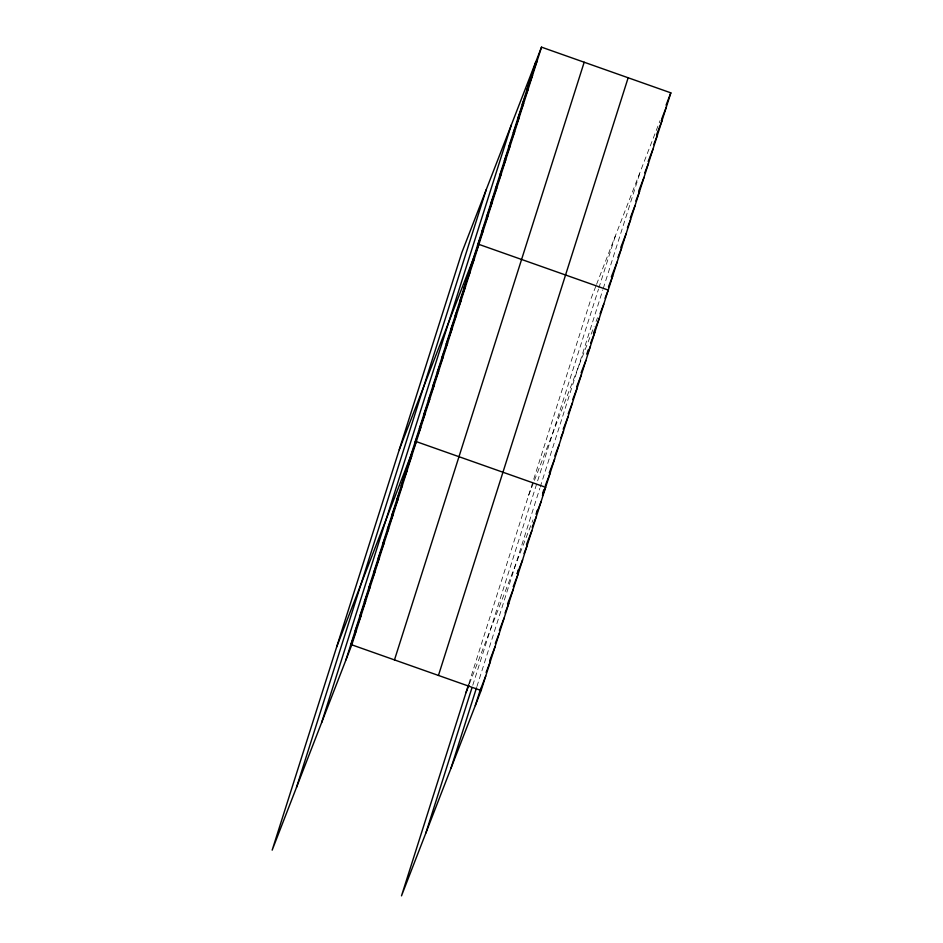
<?xml version="1.0" encoding="UTF-8"?>
<svg xmlns="http://www.w3.org/2000/svg" width="943" height="943" viewBox="0 0 943 943"><rect width="100%" height="100%" fill="white"/><g stroke="black" fill="none" stroke-linecap="round" stroke-linejoin="round"><path stroke-width="0.71" stroke-dasharray="4.71 3.54" d="M468.836 683.675L591.202 298.177L596.07 285.611M472.761 685.266L598.487 289.171M598.888 287.886L615.555 235.385M476.91 686.551L539.832 488.309M540.233 487.036L602.848 289.796M603.249 288.523L640.651 170.695M596.565 284.362L655.267 133.01M656.234 130.499L660.135 120.456M528.599 495.405L533.467 482.851M534.445 480.341L594.114 326.478M596.07 321.457L597.532 317.697M469.402 683.852L532.972 519.947"/><path stroke-width="1.41" d="M296.515 787.358L486.223 189.684M321.61 722.668L511.318 124.995M345.963 659.876L535.671 62.203M541.506 47.15L461.87 252.476L272.162 850.15L351.798 644.823L541.506 47.15L670.838 92.85L481.13 690.524L401.494 895.85L468.435 684.96M394.48 659.911L584.188 62.226M438.448 675.447L628.156 77.762M425.847 833.058L471.924 687.907M450.943 768.368L476.486 687.871M475.296 705.576L480.741 688.425M517.177 573.627L518.438 569.666M536.025 514.241L537.286 510.281M542.638 493.401L543.863 489.558M586.947 353.802L588.173 349.959M531.204 76.289L537.038 61.236M526.724 90.375L532.559 75.322M522.257 104.461L528.092 89.42M517.778 118.559L523.624 103.506M513.31 132.645L519.145 117.592M508.843 146.731L514.678 131.678M504.364 160.817L510.21 145.764M499.896 174.903L505.731 159.85M495.429 189.001L501.263 173.948M490.949 203.087L496.796 188.034M486.482 217.173L492.317 202.12M482.014 231.259L487.849 216.206M477.535 245.345L483.37 230.292M399.266 449.705L478.903 244.378L608.235 290.079L605.052 298.294M468.588 273.529L474.435 258.476M464.121 287.615L469.956 272.562M459.654 301.701L465.488 286.648M455.174 315.787L461.021 300.734M450.707 329.873L456.542 314.821M446.239 343.959L452.074 328.918M441.76 358.057L447.607 343.004M437.293 372.143L443.127 357.091M432.825 386.229L438.66 371.177M428.346 400.315L434.181 385.263M423.879 414.401L429.713 399.349M419.399 428.499L425.246 413.447M414.932 442.585L420.767 427.533M336.663 646.945L416.299 441.619L545.632 487.319L542.449 495.523M405.855 471.182L411.69 456.129M401.246 485.704L407.081 470.651M396.638 500.214L402.472 485.162M392.029 514.725L397.875 499.684M387.42 529.247L393.266 514.194M382.823 543.757L388.657 528.705M378.214 558.28L384.049 543.227M373.605 572.79L379.44 557.737M368.996 587.3L374.831 572.248M364.387 601.823L370.222 586.77M359.778 616.333L365.625 601.28M355.169 630.855L361.016 615.803M350.572 645.366L356.407 630.313M666.064 105.168L670.838 92.85M661.597 119.254L666.371 106.936M656.587 134.708L661.903 121.022M653.711 144.692L657.424 135.108M648.183 161.512L652.957 149.194M644.764 172.864L648.478 163.292M638.706 191.064L644.01 177.378M635.83 201.048L639.543 191.464M630.289 217.868L635.063 205.55M627.413 227.852L630.596 219.636M620.812 247.408L626.128 233.723M617.936 257.392L621.649 247.82M611.347 276.959L617.182 261.906M608.459 286.943L612.714 275.993M600.054 313.748L603.768 304.165M593.453 333.315L599.288 318.262M590.577 343.287L594.821 332.349M587.171 354.639L590.353 346.435M581.1 372.839L585.874 360.521M576.633 386.925L581.407 374.607M572.684 399.643L576.939 388.693M568.216 413.729L572.46 402.791M563.219 429.195L567.992 416.877M560.861 437.8L563.525 430.963M554.802 455.999L559.046 445.049M549.274 472.82L554.578 459.135M545.325 485.539L550.111 473.221M465.995 692.634L468.919 685.101M536.779 512.78L541.023 501.829M532.17 527.29L536.414 516.34M526.5 544.547L531.817 530.862M524.025 553.588L527.208 545.372M517.294 573.58L522.599 559.894M513.216 586.723L517.99 574.405M507.546 603.968L513.381 588.915M505.059 613.009L508.772 603.437M499.389 630.266L504.163 617.948M495.311 643.409L499.036 633.837M489.641 660.666L494.957 646.981M486.105 672.442L490.348 661.491M479.904 691.066L485.739 676.013M351.798 644.823L481.13 690.524"/></g></svg>
